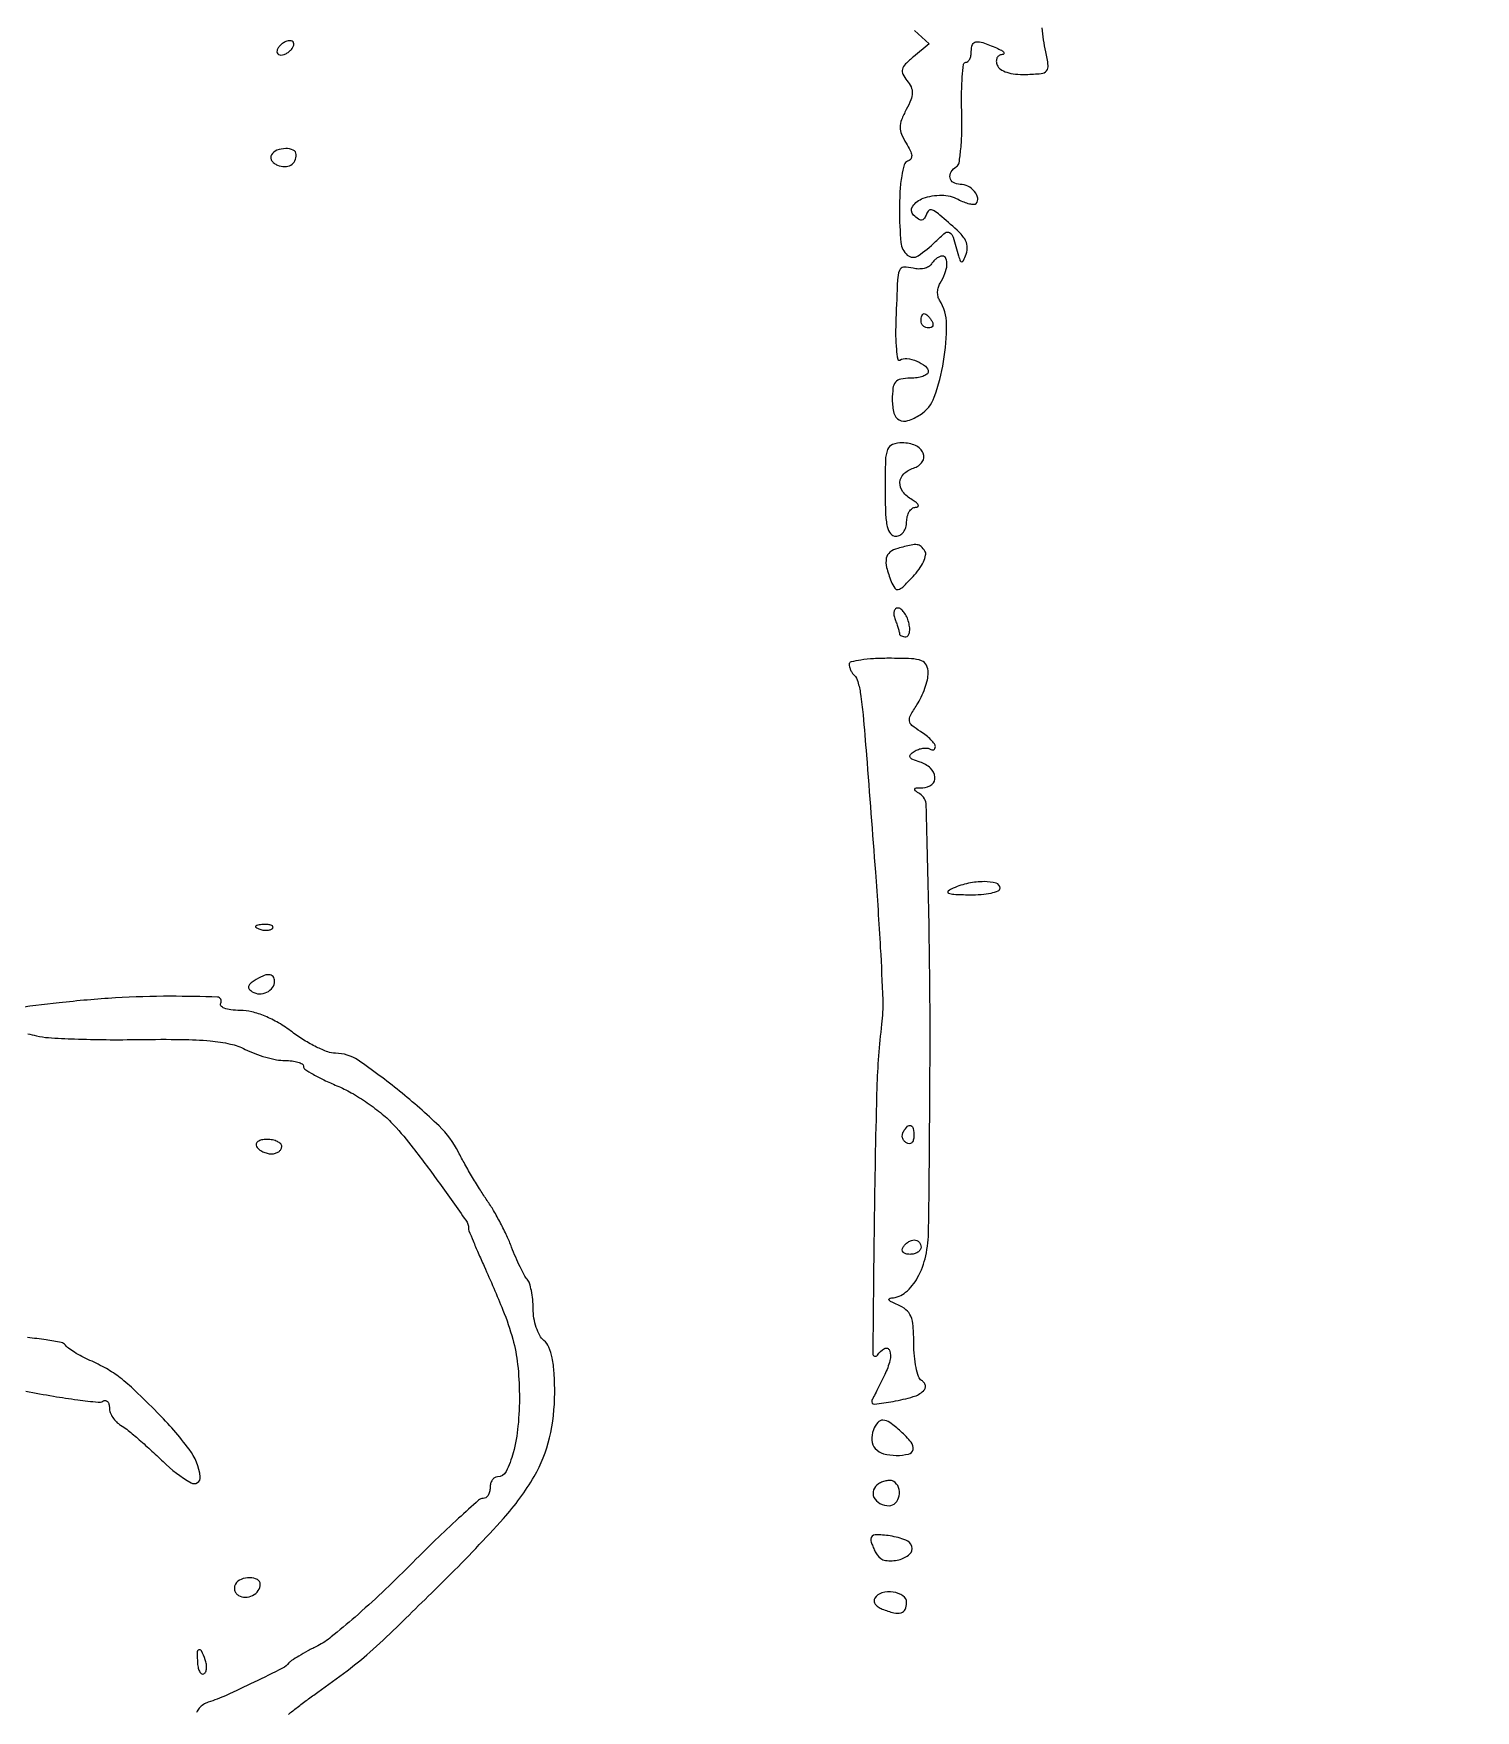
# Model space of a CAD drawing. Extents: x 0 to 4160, y 0 to 3120.
# Drawn here: x 1793.4 to 1994.2, y 1795.5 to 2029 of the extents above; entities that cross this region are included whole.
import ezdxf

# ---------------------------------------------------------------- set-up
doc = ezdxf.new("R2010")
doc.units = 0

msp = doc.modelspace()

# ---------------------------------------------------------------- linework, layer by layer
for points in [[(4159.499279, 606.274193, 0.000001), (4159.667734, 974.478125, 0.000057)], [(757.647081, 3119.740147, 0.000002), (520.492565, 3119.487217, 0.4139)], [(1964.75, 0.149832, 0.000016), (2717.930904, 0.232101, 0.000028), (3351.473438, 0.357111)], [(1916.071102, 2029.435653), (1918.158395, 2027.546679), (1915.96144, 2025.767692, 0.026049), (1914.842767, 2024.761031, 0.128778), (1914.41811, 2024.035961, 0.180773), (1914.477346, 2023.332479, 0.062841), (1915.032978, 2022.460264, -0.061313), (1915.607258, 2021.564805, -0.117676), (1915.787013, 2020.735717, -0.091066), (1915.589562, 2019.773525, -0.026848), (1914.948729, 2018.404199, 0.029896), (1914.293973, 2016.982628, 0.092448), (1914.097761, 2015.948318, 0.100934), (1914.295112, 2014.965073, 0.039766), (1914.934233, 2013.733701, -0.025337), (1915.504754, 2012.707936, -0.094525), (1915.699713, 2011.999168, -0.181301), (1915.563042, 2011.52166, -0.154096), (1915.13624, 2011.21208, 0.24586), (1914.658393, 2010.716208, 0.029774), (1914.309025, 2009.191189, 0.027454), (1914.074523, 2007.083014, 0.013972), (1914, 2004.416667, 0.022285), (1914.20115, 1999.905875, 0.193081), (1915.095178, 1998.14845, 0.335812), (1916.581171, 1998.043105, 0.0521), (1919.022681, 2000.022681, -0.024592), (1920.356717, 2001.231568, -0.319592), (1920.988682, 2001.274851, -0.181628), (1921.479932, 2000.643415, -0.008831), (1922.237251, 1998.050562, 0.023945), (1922.470559, 1997.333089, 0.370308), (1922.681471, 1997.218081, 0.239036), (1922.913643, 1997.405579, 0.013944), (1923.27399, 1998.271623, 0.112295), (1923.434288, 1999.386883, 0.128522), (1923.079399, 2000.401287, 0.061025), (1922.015378, 2001.629022, 0.009707), (1919.608272, 2003.720704, 0.026902), (1918.842324, 2004.293603, 0.148171), (1918.35451, 2004.441408, 0.234819), (1917.994734, 2004.262583, 0.074157), (1917.698568, 2003.720704, -0.066001), (1917.412163, 2003.175849, -0.2422), (1917.077051, 2003.001481, -0.162742), (1916.637441, 2003.14625, -0.028666), (1915.962161, 2003.712839, -0.374077), (1915.838547, 2004.951615, -0.154177), (1917.29178, 2006.052673, -0.08714), (1919.884094, 2006.49393, -0.122141), (1922.151121, 2005.919122, 0.0285), (1922.962341, 2005.542738, 0.039389), (1923.728999, 2005.306682, 0.044389), (1924.35587, 2005.22394, 0.209985), (1924.685782, 2005.352449, 0.253509), (1924.904378, 2006.088089, 0.124524), (1924.461761, 2006.99168, 0.098045), (1923.525588, 2007.736528, 0.119719), (1922.440983, 2008, -0.131454), (1921.512146, 2008.248493, -0.215075), (1921.044114, 2008.898183, -0.194847), (1921.199955, 2009.734243, -0.112487), (1921.940198, 2010.46304, 0.219053), (1922.301533, 2011.007488, 0.014459), (1922.543649, 2012.923195, 0.018793), (1922.684945, 2015.306296, 0.012795), (1922.674222, 2018.022057, -0.010294), (1922.650273, 2020.697537, -0.017106), (1922.753618, 2022.950229, -0.011188), (1922.937407, 2024.73827, -0.378114), (1923.234024, 2025, 0.187795), (1923.526485, 2025.113861, 0.089269), (1923.774995, 2025.440625, 0.06909), (1923.943504, 2025.925975, 0.049092), (1924, 2026.5, -0.088102), (1924.169373, 2027.453775, -0.276058), (1924.655299, 2027.847204, -0.122219), (1925.590452, 2027.752115, -0.015324), (1927.5, 2027, -0.022149), (1928.197573, 2026.662907, -0.094639), (1928.554532, 2026.372382, -0.402232), (1928.541832, 2026.180035, -0.172273), (1928.281385, 2026.070285, 0.129378), (1927.860033, 2025.933016, 0.141974), (1927.578446, 2025.609664, 0.120941), (1927.486455, 2025.140683, 0.080017), (1927.59965, 2024.600912, 0.154865), (1928.054301, 2024.031379, 0.068898), (1928.927778, 2023.607032, 0.05355), (1930.134261, 2023.35283, 0.032261), (1931.596945, 2023.299913, 0.016777), (1933.737437, 2023.432558, 0.189942), (1934.479922, 2023.810513, 0.216384), (1934.7123, 2024.566186, 0.022323), (1934.384248, 2026.449001, -0.029545), (1933.848123, 2029.812443, -0.025867)], [(1828.912644, 1794.935364, -0.005847), (1830.139955, 1795.909492, -0.005919), (1831.563114, 1796.985472, -0.006064), (1833, 1798.018666, 0.009603), (1837.113179, 1801.020648, 0.018895), (1840.241834, 1803.589551, 0.011984), (1843.955358, 1807.043654, 0.001913), (1851.029345, 1814, 0.014242), (1858.874685, 1822.229985, 0.051399), (1863.138821, 1828.074848, 0.074394), (1865.275973, 1833.440181, 0.057701), (1866, 1839.69328, 0.015316), (1865.914054, 1842.498417, 0.035319), (1865.636796, 1844.588756, 0.04827), (1865.175008, 1846.087198, 0.121255), (1864.5, 1847, -0.096116), (1863.924167, 1847.702792, -0.041971), (1863.440625, 1848.81261, -0.039491), (1863.110852, 1850.114634, -0.042305), (1863, 1851.422445, 0.024006), (1862.938216, 1852.708572, 0.026181), (1862.753331, 1853.945656, 0.026899), (1862.484778, 1854.978039, 0.104272), (1862.160276, 1855.55, -0.05665), (1861.754985, 1856.129043, -0.01141), (1861.179442, 1857.249063, -0.011913), (1860.567467, 1858.590385, -0.010885), (1860.000453, 1860, 0.0191), (1859.343892, 1861.557828, 0.011529), (1858.454144, 1863.353125, 0.011542), (1857.486469, 1865.098377, 0.019798), (1856.590177, 1866.5, -0.012018), (1855.653904, 1867.915152, -0.006385), (1854.559597, 1869.709306, -0.00635), (1853.487195, 1871.572698, -0.009802), (1852.612707, 1873.212533, 0.083613), (1849.893128, 1876.887034, 0.022295), (1844.410504, 1881.7173, 0.018963), (1838.620746, 1886.025515, 0.151595), (1835.480508, 1887, -0.089367), (1834.403952, 1887.193966, -0.024996), (1832.82638, 1887.873078, -0.02437), (1831.087964, 1888.834584, -0.023452), (1829.428139, 1889.97218, 0.02889), (1827.556429, 1891.225317, 0.034824), (1825.66292, 1892.169562, 0.038231), (1823.842292, 1892.765921, 0.057993), (1822.190983, 1892.97218, -0.025545), (1820.898171, 1893.049175, -0.063657), (1819.979606, 1893.271732, -0.133248), (1819.524313, 1893.603543, -0.317476), (1819.5, 1894, 0.575426), (1819.064815, 1894.814446, 0.008747), (1812.493125, 1894.934453, 0.015157), (1804.829408, 1894.707964, 0.01407), (1797, 1894.017244, 0.001664), (1783.989055, 1892.455532, 0.009919)], [(1792.624117, 1889.68694, -0.036622), (1793.846767, 1889.450598, 0.050592), (1795.496136, 1889.179242, 0.006179), (1799.158885, 1888.997401, 0.007271), (1803.528691, 1888.898167, 0.005941), (1808.204757, 1888.915554, -0.006564), (1814.085866, 1888.930094, -0.020512), (1818.036661, 1888.725767, -0.030485), (1820.848383, 1888.290342, -0.065759), (1822.905097, 1887.549076, 0.029354), (1824.238635, 1886.95586, 0.021868), (1825.76969, 1886.455041, 0.022263), (1827.259756, 1886.109467, 0.045875), (1828.45034, 1886, -0.029541), (1829.427181, 1885.942235, -0.046061), (1830.251037, 1885.766475, -0.05816), (1830.825603, 1885.510968, -0.264997), (1831, 1885.205021, 0.249537), (1831.213562, 1884.803751, 0.016207), (1832.368958, 1884.079034, 0.020535), (1833.874514, 1883.282285, 0.013636), (1835.660282, 1882.488225, -0.032567), (1837.681888, 1881.496056, -0.020511), (1839.907939, 1880.093063, -0.020575), (1841.992668, 1878.52615, -0.035161), (1843.576167, 1877.033204, -0.022111), (1846.297699, 1873.804158, -0.007598), (1849.953287, 1868.903589, -0.002847), (1853.641313, 1863.737802, -0.1548), (1854, 1862.607012, 0.095786), (1854.060102, 1862.29616, 0.002129), (1854.63773, 1860.875748, 0.004745), (1855.339065, 1859.216863, 0.003181), (1856.170997, 1857.332905, -0.008515), (1858.784741, 1851.238817, -0.029955), (1860.159553, 1847.201973, -0.039787), (1860.836173, 1843.661264, -0.025477), (1861.080437, 1839.479487, -0.025789), (1860.885789, 1835.075082, -0.041129), (1860.219066, 1831.367877, -0.050032), (1859.233225, 1828.749832, -0.285034), (1858.024751, 1828, 0.144811), (1857.633968, 1827.884396, 0.099378), (1857.301021, 1827.559375, 0.083591), (1857.076642, 1827.073398, 0.066536), (1857, 1826.5, -0.062965), (1856.927489, 1825.926477, -0.08106), (1856.714418, 1825.440625, -0.098249), (1856.398572, 1825.115504, -0.152158), (1856.027805, 1825, 0.183989), (1855.399913, 1824.760854, 0.003135), (1852.615837, 1822.24877, 0.007547), (1849.403985, 1819.223749, 0.004894), (1845.777805, 1815.634112, -0.008536), (1841.969093, 1811.918315, -0.009743), (1838.19723, 1808.498445, -0.009002), (1834.895251, 1805.722841, -0.053041), (1833, 1804.494579, 0.007763), (1831.623108, 1803.769751, 0.009973), (1830.38125, 1803.058656, 0.008055), (1829.368454, 1802.42919, 0.080937), (1829, 1802.096978, -0.107207), (1828.111007, 1801.375667, -0.003819), (1824.14578, 1799.409097, -0.007385), (1820.251514, 1797.585273, -0.028209), (1817.75, 1796.624157, 0.068657), (1817.081023, 1796.303048, 0.066048), (1816.514062, 1795.809261, 0.071041), (1816.130743, 1795.224859, 0.110112)], [(1792.356347, 1839.951597, 0.006631), (1796.197993, 1839.248951, 0.009858), (1799.579903, 1838.744999, 0.005417), (1802.42113, 1838.409966, 0.166544), (1803.106347, 1838.565726, -0.155389), (1803.445157, 1838.650531, -0.191432), (1803.737489, 1838.512429, -0.128488), (1803.935102, 1838.146885, -0.060077), (1804, 1837.608707, 0.08893), (1804.1151, 1836.966686, 0.056348), (1804.458546, 1836.28613, 0.054397), (1804.963968, 1835.672032, 0.065915), (1805.561008, 1835.225796, -0.043), (1806.417522, 1834.644649, -0.007194), (1807.942294, 1833.369486, -0.007835), (1809.694253, 1831.812504, -0.006877), (1811.47546, 1830.133178, 0.0608), (1815.361382, 1827.18968, 0.618988), (1816.648005, 1828.035782, 0.132849), (1815.10632, 1831.855759, 0.032998), (1810.651355, 1837, 0.007358), (1807.579464, 1840.017059, 0.025981), (1805.481709, 1841.819142, 0.035529), (1803.57652, 1843.085817, 0.025399), (1801.287591, 1844.233957, -0.016691), (1800.173933, 1844.768518, -0.01829), (1799.132643, 1845.361239, -0.018027), (1798.283869, 1845.929667, -0.08182), (1797.866087, 1846.35083, 0.192008), (1797.296357, 1846.718672, 0.010769), (1795.18116, 1847.086922, 0.015306), (1792.580143, 1847.401139, 0.010518)]]:
    msp.add_lwpolyline(points, format="xyb")
for points in [[(1827.5, 2027, 0.076764), (1827.338175, 2026.617617, 0.154201), (1827.357263, 2026.29375, 0.186277), (1827.550471, 2026.079239, 0.117858), (1827.881966, 2026, 0.085235), (1828.310186, 2026.073533, 0.053414), (1828.769763, 2026.29375, 0.051777), (1829.189439, 2026.617474, 0.064269), (1829.5, 2027, 0.076764), (1829.661825, 2027.382383, 0.154201), (1829.642737, 2027.70625, 0.186277), (1829.449529, 2027.920761, 0.117858), (1829.118034, 2028, 0.085235), (1828.689814, 2027.926467, 0.053414), (1828.230237, 2027.70625, 0.051777), (1827.810561, 2027.382526, 0.064269)], [(1826.564761, 2012.104785, 0.149708), (1826.464363, 2011.721781, 0.123524), (1826.58423, 2011.315123, 0.099406), (1826.915463, 2010.94545, 0.069014), (1827.407978, 2010.673686, 0.084271), (1828.416644, 2010.471043, 0.13906), (1829.25385, 2010.681458, 0.153587), (1829.801788, 2011.277437, 0.1101), (1830, 2012.166667, 0.299377), (1829.603754, 2012.769138, 0.106719), (1828.544117, 2012.97801, 0.088031), (1827.329087, 2012.739769, 0.16343)], [(1918.446158, 1996.912882, -0.128025), (1918.049187, 1996.533643, -0.070103), (1917.417298, 1996.29007, -0.06247), (1916.658807, 1996.211543, -0.058608), (1915.887141, 1996.319262, 0.075404), (1914.585022, 1996.456824, 0.309143), (1913.983212, 1996.004133, 0.069909), (1913.733332, 1994.680871, 0.002279), (1913.503447, 1989.273543, 0.01144), (1913.467999, 1986.918337, 0.021464), (1913.564577, 1985.01702, 0.021371), (1913.751269, 1983.656883, 0.528654), (1914.043343, 1983.526787, -0.172777), (1915.033511, 1983.739282, -0.065296), (1916.421017, 1983.368414, -0.067087), (1917.616896, 1982.674832, -0.231839), (1918, 1981.893011, -0.244294), (1917.821956, 1981.550354, -0.06743), (1917.265625, 1981.262322, -0.051882), (1916.457587, 1981.065089, -0.033947), (1915.5, 1981, 0.047675), (1914.175563, 1980.873428, 0.173074), (1913.458333, 1980.45, 0.144586), (1913.097235, 1979.613599, 0.030103), (1913, 1978, 0.062039), (1913.232113, 1976.136512, 0.210788), (1913.968832, 1975.193764, 0.207118), (1915.172688, 1975.092996, 0.059955), (1916.89382, 1975.913215, 0.167736), (1918.854473, 1978.368095, 0.043675), (1920.143325, 1983.327378, 0.044257), (1920.551707, 1988.518256, 0.13675), (1919.582535, 1991.866456, -0.087154), (1919.372493, 1992.392782, -0.059953), (1919.317146, 1993.034209, -0.058581), (1919.416379, 1993.687619, -0.072791), (1919.662863, 1994.25, 0.046494), (1920.325907, 1995.570054, 0.072801), (1920.61165, 1996.805965, 0.120523), (1920.474761, 1997.664984, 0.301923), (1919.970533, 1998, 0.103613), (1919.595211, 1997.92138, 0.051677), (1919.171092, 1997.680659, 0.048157), (1918.766376, 1997.328734, 0.051356)], [(1918.5, 1989, -0.082592), (1918.656512, 1988.6179, -0.161196), (1918.6254, 1988.29375, -0.182303), (1918.413961, 1988.078288, -0.108972), (1918.059017, 1988, -0.093332), (1917.654762, 1988.076123, -0.09642), (1917.311086, 1988.29375, -0.099167), (1917.081062, 1988.618444, -0.105053), (1917, 1989, -0.042167), (1917.032345, 1989.382849, -0.061769), (1917.129539, 1989.70625, -0.081139), (1917.272352, 1989.92554, -0.210953), (1917.440983, 1990, -0.151918), (1917.65171, 1989.934461, -0.038439), (1917.933975, 1989.70625, -0.035638), (1918.231006, 1989.382774, -0.029505)], [(1912, 1965.5, 0.00942), (1912.06264, 1962.175614, 0.047315), (1912.307692, 1960.333333, 0.108427), (1912.770252, 1959.357915, 0.232029), (1913.5, 1959, 0.130775), (1914.075754, 1959.153209, 0.10214), (1914.5625, 1959.583333, 0.08892), (1914.888136, 1960.230589, 0.072314), (1915, 1961, -0.060453), (1915.093081, 1961.767059, -0.077737), (1915.367188, 1962.421433, -0.094636), (1915.77311, 1962.8655, -0.155539), (1916.25, 1963.030409, 0.145621), (1916.566353, 1963.132978, 0.368599), (1916.624348, 1963.349453, 0.121624), (1916.35231, 1963.681358, 0.02869), (1915.75, 1964.080099, -0.097368), (1914.478965, 1965.198344, -0.176882), (1914.068627, 1966.501777, -0.192348), (1914.604026, 1967.684111, -0.115055), (1915.948971, 1968.483804, 0.156927), (1917.172169, 1969.35456, 0.270696), (1917.30774, 1970.558741, 0.188966), (1916.237037, 1971.619345, 0.102136), (1914.393011, 1972, 0.087281), (1913.03542, 1971.761197, 0.220943), (1912.342039, 1971.070939, 0.081829), (1912.053181, 1969.5646, 0.006542)], [(1913.75, 1957.310674, 0.104002), (1912.681085, 1956.777256, 0.17885), (1912.170049, 1955.937551, 0.112739), (1912.210747, 1954.657156, 0.029909), (1912.85039, 1952.701481, 0.050892), (1913.335304, 1951.764561, 0.312266), (1913.812501, 1951.570546, 0.139937), (1914.459625, 1951.921766, 0.010322), (1915.884874, 1953.377454, 0.03374), (1916.726161, 1954.403588, 0.045411), (1917.33168, 1955.440559, 0.053249), (1917.642329, 1956.343479, 0.19713), (1917.545752, 1956.925972, 0.065907), (1917.018458, 1957.571142, 0.164708), (1916.471732, 1957.820223, 0.080749), (1915.640287, 1957.770157, 0.00858)], [(1913.393011, 1947.418213, -0.008099), (1913.625425, 1946.781926, -0.009838), (1913.821697, 1946.178225, -0.008575), (1913.967516, 1945.666328, -0.065182), (1914, 1945.418213, 0.203755), (1914.067957, 1945.258376, 0.083815), (1914.266249, 1945.12285, 0.064002), (1914.559417, 1945.030724, 0.044189), (1914.90638, 1945, 0.24384), (1915.210205, 1945.157535, 0.106581), (1915.392877, 1945.5875, 0.070464), (1915.424365, 1946.233678, 0.040966), (1915.289749, 1947, 0.043617), (1915.016486, 1947.765295, 0.054461), (1914.629454, 1948.4125, 0.064564), (1914.193743, 1948.855845, 0.167833), (1913.77638, 1949, 0.191056), (1913.450231, 1948.870653, 0.145487), (1913.255243, 1948.53535, 0.097354), (1913.232891, 1948.023992, 0.054051)], [(1907, 1941.166667, 0.067161), (1907.049807, 1940.797532, 0.039066), (1907.201817, 1940.376308, 0.038319), (1907.42404, 1939.970518, 0.051991), (1907.687038, 1939.646296, -0.129319), (1908.208011, 1938.75343, -0.029508), (1908.579298, 1937.028214, -0.015954), (1908.931915, 1934.130058, -0.002615), (1909.405618, 1928.5, -0.001262), (1910.647426, 1912.232257, -0.004337), (1911.33519, 1901.66454, -0.00521), (1911.667049, 1894.438989, -0.039837), (1911.51712, 1891.045624, 0.024138), (1910.848789, 1882.212538, 0.003614), (1910.492325, 1864.41201, 0.001037), (1910.285998, 1845.165504, 0.748551), (1910.927588, 1844.97104, -0.119534), (1911.910564, 1845.892136, -0.460923), (1912.596966, 1845.642491, -0.153249), (1912.674487, 1844.209273, -0.053674), (1911.944528, 1842.254226, 0.00074), (1911.386683, 1841.137031, 0.000824), (1910.851983, 1840.057756, 0.00076), (1910.399063, 1839.136226, 0.004341), (1910.163594, 1838.644519, 0.578092), (1910.507386, 1838.153028, 0.024466), (1913.113529, 1838.51184, 0.024644), (1915.915553, 1839.182769, 0.117264), (1917.337132, 1839.992485, 0.115681), (1917.571252, 1840.342726, 0.133081), (1917.609012, 1840.741983, 0.12269), (1917.438254, 1841.130105, 0.089888), (1917.087132, 1841.446149, -0.17404), (1916.665121, 1841.975991, -0.029942), (1916.319345, 1843.234672, -0.029501), (1916.079577, 1844.829229, -0.02257), (1916, 1846.591241, 0.018928), (1915.90901, 1848.993907, 0.080313), (1915.573706, 1850.388287, 0.123285), (1914.899697, 1851.290531, 0.075562), (1913.75, 1851.968838, -0.020616), (1912.963708, 1852.323199, -0.094141), (1912.567107, 1852.626183, -0.432756), (1912.58431, 1852.825383, -0.156765), (1912.882705, 1852.936614, 0.166319), (1914.862169, 1853.71677, 0.091481), (1916.52426, 1855.758358, 0.071917), (1917.653037, 1858.782413, 0.050295), (1918.064494, 1862.40301, 0.002488), (1918.256982, 1887.47818, 0.005689), (1918.092884, 1906.386305, 0.001875), (1917.731606, 1921.558574, 0.24959), (1916.846634, 1923.115947, -0.021183), (1916.208495, 1923.559324, -0.352585), (1916.150419, 1923.793336, -0.272488), (1916.376583, 1923.94941, -0.01581), (1917.25, 1923.984687, 0.166376), (1918.510802, 1924.428527, 0.257899), (1918.946932, 1925.466474, 0.18307), (1918.319585, 1926.70412, 0.10847), (1916.867872, 1927.541936, -0.022362), (1915.852267, 1927.91502, -0.173107), (1915.484429, 1928.250608, -0.323515), (1915.534013, 1928.609267, -0.063602), (1916.070126, 1929.04334, -0.049166), (1916.639718, 1929.322233, -0.050732), (1917.246872, 1929.480952, -0.055983), (1917.800144, 1929.504462, -0.121643), (1918.202254, 1929.375, 0.079304), (1918.5072, 1929.247758, 0.157369), (1918.765662, 1929.26722, 0.18462), (1918.937129, 1929.42775, 0.113788), (1919, 1929.700436, 0.160778), (1918.868335, 1930.099314, 0.034665), (1918.389683, 1930.65963, 0.032836), (1917.717727, 1931.259633, 0.026255), (1916.922326, 1931.816435, -0.029795), (1915.742177, 1932.655075, -0.192132), (1915.389779, 1933.279545, -0.160555), (1915.53157, 1934.040322, -0.019349), (1916.422326, 1935.521799, 0.033313), (1917.026322, 1936.592936, 0.026415), (1917.536558, 1937.820167, 0.027111), (1917.888778, 1939.013558, 0.058262), (1918, 1939.964817, 0.113723), (1917.751278, 1941.044215, 0.193212), (1917.074385, 1941.657492, 0.079085), (1915.66193, 1941.938767, 0.009682), (1912.5, 1942, 0.014237), (1910.391468, 1941.93995, 0.023361), (1908.615625, 1941.755208, 0.01982), (1907.260027, 1941.49449, 0.348444)], [(1921.5, 1910, 0.058616), (1920.775344, 1909.582242, 0.582463), (1920.809811, 1909.305951, 0.087465), (1921.585764, 1909.134588, 0.006583), (1923.75, 1909.070285, 0.022192), (1925.378905, 1909.115648, 0.035801), (1926.751563, 1909.314396, 0.040716), (1927.739736, 1909.61656, 0.307326), (1928, 1910, 0.341228), (1927.472064, 1910.68351, 0.063948), (1925.795785, 1910.898779, 0.052019), (1923.620018, 1910.6718, 0.049532)], [(1824.8125, 1904.316886, 0.051402), (1825.359369, 1904.160852, 0.05415), (1825.916927, 1904.123424, 0.060344), (1826.402231, 1904.202593, 0.126455), (1826.729167, 1904.395833, 0.296942), (1826.77538, 1904.614691, 0.208169), (1826.592839, 1904.799335, 0.077125), (1826.112848, 1904.910055, 0.028489), (1825.416667, 1904.921053, 0.018894), (1824.670344, 1904.862007, 0.168741), (1824.37858, 1904.720685, 0.470617), (1824.395823, 1904.538436, 0.054073)], [(1824.143237, 1897.109687, 0.045108), (1823.582121, 1896.678736, 0.167837), (1823.374236, 1896.291912, 0.218762), (1823.475495, 1895.9263, 0.079241), (1823.893237, 1895.565983, 0.132676), (1824.878192, 1895.272314, 0.119043), (1825.922277, 1895.495964, 0.125625), (1826.70931, 1896.15609, 0.157003), (1827, 1897.059017, 0.171775), (1826.779568, 1897.681713, 0.221678), (1826.241029, 1897.944544, 0.111115), (1825.349104, 1897.760408, 0.034982)], [(1916, 1875.440983, -0.067432), (1915.925389, 1874.890269, -0.140899), (1915.701458, 1874.524436, -0.190788), (1915.36964, 1874.397824, -0.136093), (1914.983688, 1874.510081, -0.090427), (1914.639411, 1874.820631, -0.095498), (1914.434921, 1875.22714, -0.099685), (1914.401101, 1875.665803, -0.108373), (1914.542705, 1876.069098, -0.050477), (1915.13314, 1876.838655, -0.315493), (1915.592818, 1876.933879, -0.25701), (1915.914842, 1876.519563, -0.039415)], [(1824.5, 1874, 0.08825), (1824.842344, 1873.617164, 0.053305), (1825.359775, 1873.29375, 0.051278), (1825.961978, 1873.074167, 0.061875), (1826.559017, 1873, 0.067639), (1827.109818, 1873.074854, 0.08433), (1827.576711, 1873.29375, 0.09965), (1827.888931, 1873.61866, 0.142666), (1828, 1874, 0.195654), (1827.844577, 1874.381985, 0.086673), (1827.395164, 1874.70625, 0.066561), (1826.729059, 1874.926392, 0.0466), (1825.940983, 1875, 0.047867), (1825.195401, 1874.928459, 0.104212), (1824.66835, 1874.70625, 0.181468), (1824.441401, 1874.378123, 0.202618)], [(1917, 1860, -0.153634), (1916.879982, 1859.618621, -0.097988), (1916.542039, 1859.29375, -0.080552), (1916.037096, 1859.074545, -0.062283), (1915.440983, 1859, -0.066118), (1914.889346, 1859.073267, -0.138808), (1914.521475, 1859.29375, -0.191142), (1914.392057, 1859.620352, -0.139169), (1914.5, 1860, -0.06081), (1914.806203, 1860.382515, -0.051032), (1915.2129, 1860.70625, -0.053229), (1915.653442, 1860.926698, -0.089642), (1916.059017, 1861, -0.105429), (1916.418051, 1860.923444, -0.099231), (1916.723586, 1860.70625, -0.096318), (1916.928382, 1860.381732, -0.092995)], [(1910.380002, 1834.547887, 0.105983), (1910.154205, 1833.105001, 0.170286), (1910.626517, 1831.966615, 0.142999), (1911.792794, 1831.241729, 0.068114), (1913.559017, 1831, 0.054687), (1915.276659, 1831.188428, 0.301475), (1915.89078, 1831.826022, 0.222708), (1915.626634, 1832.830131, 0.034947), (1914.171259, 1834.345012, 0.026061), (1912.669697, 1835.56787, 0.145485), (1911.702577, 1835.912592, 0.240873), (1910.980775, 1835.590879, 0.078251)], [(1911.074139, 1827.04582, 0.172983), (1910.391369, 1826.192192, 0.198985), (1910.45435, 1825.157072, 0.16138), (1911.280811, 1824.310893, 0.119866), (1912.559017, 1824, 0.205542), (1913.453317, 1824.38385, 0.143878), (1913.960578, 1825.372341, 0.13245), (1913.872623, 1826.542296, 0.171353), (1913.202254, 1827.375, 0.121369), (1912.80041, 1827.504617, 0.05604), (1912.24805, 1827.48168, 0.050802), (1911.642196, 1827.323761, 0.049309)], [(1910.015313, 1819.316422, 0.068435), (1910.078865, 1818.910792, 0.022686), (1910.278706, 1818.341202, 0.022104), (1910.560228, 1817.72246, 0.0234), (1910.890467, 1817.142988, 0.217234), (1912.05424, 1816.383519, 0.098301), (1913.913566, 1816.468361, 0.115203), (1915.414911, 1817.232821, 0.305882), (1915.727928, 1818.334859, 0.229822), (1914.880056, 1819.211459, 0.045054), (1912.700003, 1819.791891, 0.049731), (1910.610103, 1819.940066, 0.411333)], [(1821.542705, 1813.069098, 0.108373), (1821.401101, 1812.665803, 0.099685), (1821.434921, 1812.22714, 0.095498), (1821.639411, 1811.820631, 0.090427), (1821.983688, 1811.510081, 0.142343), (1822.922836, 1811.249368, 0.116119), (1823.93936, 1811.501581, 0.11951), (1824.715504, 1812.171804, 0.156409), (1825, 1813.059017, 0.280205), (1824.598328, 1813.719488, 0.119333), (1823.552855, 1813.975841, 0.09745), (1822.337303, 1813.740337, 0.159216)], [(1910.564761, 1811.104785, 0.169737), (1910.478983, 1810.716284, 0.120446), (1910.636974, 1810.294884, 0.091339), (1911.025634, 1809.902484, 0.060475), (1911.587531, 1809.604785, 0.029218), (1913.222213, 1809.084776, 0.12721), (1914.229955, 1809.088296, 0.224047), (1914.793545, 1809.560474, 0.108576), (1915, 1810.5, 0.251442), (1914.490722, 1811.448686, 0.112959), (1913.126509, 1811.962941, 0.102047), (1911.566003, 1811.856872, 0.188684)], [(1816.269735, 1802.069278, 0.039075), (1816.379055, 1801.361741, 0.079088), (1816.592392, 1800.841638, 0.140997), (1816.868239, 1800.587963, 0.259868), (1817.163912, 1800.601303, 0.156206), (1817.408436, 1800.88734, 0.075558), (1817.527236, 1801.359336, 0.063531), (1817.509264, 1801.936181, 0.05214), (1817.349337, 1802.532025, 0.01992), (1816.807591, 1803.791397, 0.402215), (1816.451701, 1803.92531, 0.30258), (1816.207033, 1803.550408, 0.01644)]]:
    msp.add_lwpolyline(points, format="xyb", close=True)

doc.saveas('drawing.dxf')
